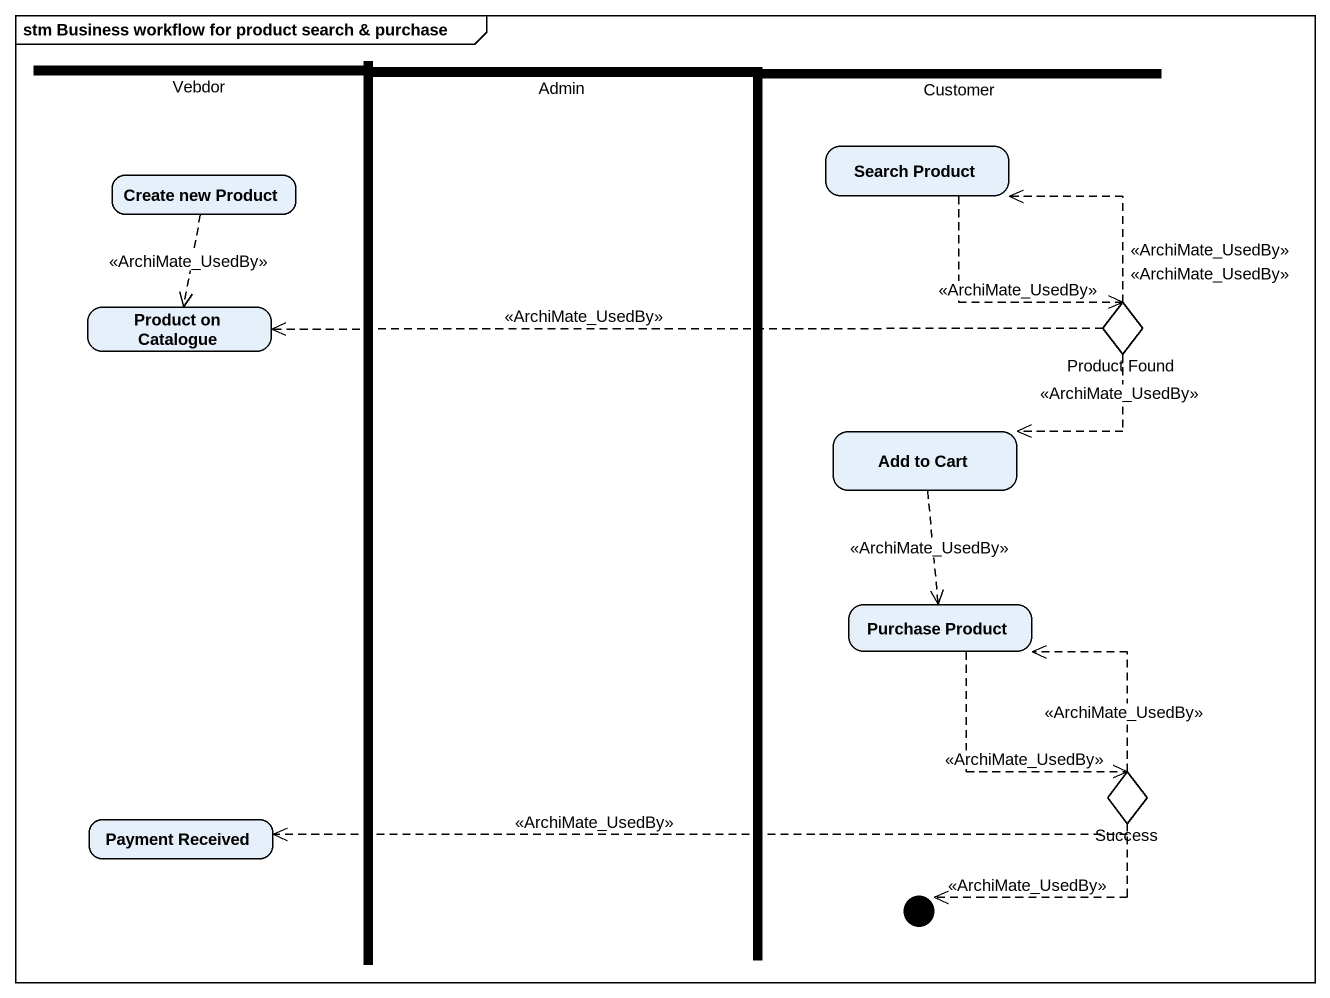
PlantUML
@startuml
mainframe stm Business workflow for product search & purchase
hide empty description
state Vebdor <<fork>>
state fork1 <<fork>>
state Admin <<fork>>
state fork2 <<fork>>
state Customer <<fork>>
state "Search Product" as Search_Product
state "Create new Product" as Create_new_Product
state "Product on Catalogue" as Product_on_Catalogue
state "Product Found" as Product_Found <<choice>>
state "Add to Cart" as Add_to_Cart
state "Purchase Product" as Purchase_Product
state "Payment Received" as Payment_Received
state Success <<choice>>
state junction1 <<choice>>
Search_Product -[dashed]-> Product_Found : <<ArchiMate_UsedBy>>
Create_new_Product -[dashed]-> Product_on_Catalogue : <<ArchiMate_UsedBy>>
Product_Found -up[dashed]-> Search_Product : <<ArchiMate_UsedBy>>
Product_Found -up[dashed]-> Search_Product : <<ArchiMate_UsedBy>>
Product_Found -left[dashed]-> Product_on_Catalogue : <<ArchiMate_UsedBy>>
Product_Found -[dashed]-> Add_to_Cart : <<ArchiMate_UsedBy>>
Add_to_Cart -[dashed]-> Purchase_Product : <<ArchiMate_UsedBy>>
Purchase_Product -[dashed]-> Success : <<ArchiMate_UsedBy>>
Success -up[dashed]-> Purchase_Product : <<ArchiMate_UsedBy>>
Success -left[dashed]-> Payment_Received : <<ArchiMate_UsedBy>>
Success -left[dashed]-> junction1 : <<ArchiMate_UsedBy>>
@enduml
